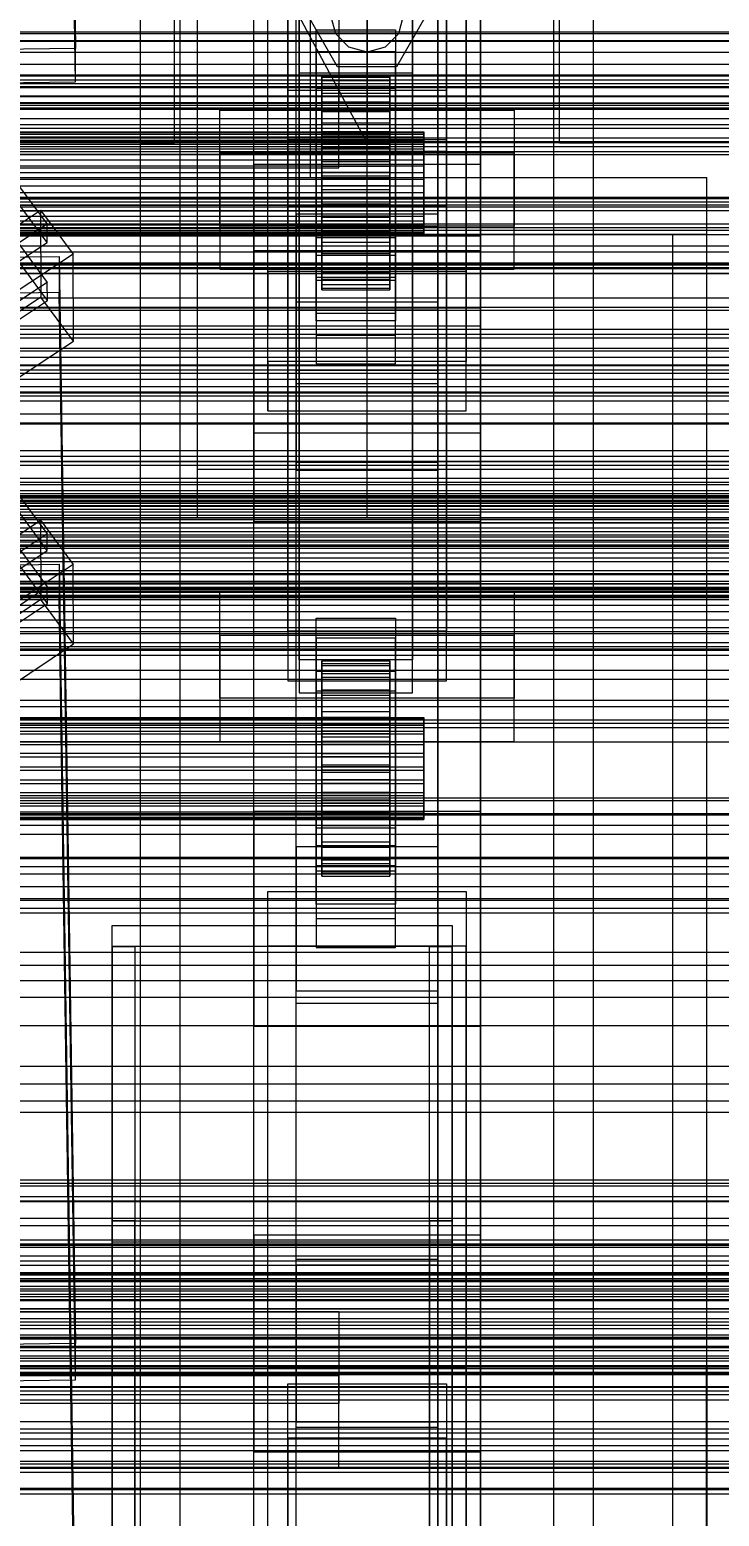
# Model space of a CAD drawing. Header units: millimetres. Extents: x -1970 to 59977, y -50268 to 6837.
# Drawn here: x 370.4 to 492.2, y -35176.4 to -34913.9 of the extents above; entities that cross this region are included whole.
import ezdxf

# ---------------------------------------------------------------- set-up
doc = ezdxf.new("R2010")
doc.units = ezdxf.units.MM
for name, color, linetype, lineweight in [('COTAS_O', 1, 'Continuous', 0), ('COTAS_P', 1, 'Continuous', 0), ('frontal_briquetadora', 7, 'Continuous', 0), ('frontal_C01', 7, 'Continuous', 0), ('frontal_C02', 7, 'Continuous', 0), ('frontal_C03', 7, 'Continuous', 0), ('frontal_mezcladora', 7, 'Continuous', 0), ('frontal_secador', 7, 'Continuous', 0)]:
    doc.layers.add(name, color=color, linetype=linetype, lineweight=lineweight)
doc.dimstyles.new('R19_100', dxfattribs={"dimtxt": 250, "dimasz": 150, "dimexe": 150, "dimexo": 80, "dimgap": 100, "dimtad": 1, "dimtih": 1, "dimtoh": 1, "dimdsep": 46, "dimcen": 0.09, "dimadec": 0, "dimazin": 0, "dimtfac": 1, "dimtdec": 4, "dimtofl": 0, "dimtmove": 0, "dimatfit": 3, "dimfxl": 1, "dimtolj": 1, "dimtzin": 0, "dimarcsym": 0})

# ---------------------------------------------------------------- blocks, each defined once
blk = doc.blocks.new('*D37')
at = {"layer": 'COTAS_P', "color": 0, "lineweight": -2, "transparency": 16777216}
for p, q in [((-1750, -35420), (-1750, -34450)), ((2600, -35420), (2600, -34450)), ((-1600, -34600), (2450, -34600))]:
    blk.add_line(p, q, dxfattribs=at)
at = {"layer": 'COTAS_P', "color": 0, "transparency": 16777216}
for points in [[(-1600, -34575), (-1600, -34625), (-1750, -34600)], [(2450, -34575), (2450, -34625), (2600, -34600)]]:
    blk.add_solid(points, dxfattribs=at)
at = {"layer": 'Defpoints', "color": 0, "transparency": 16777216}
for p in [(2600, -34600), (-1750, -35500), (2600, -35500)]:
    blk.add_point(p, dxfattribs=at)
blk = doc.blocks.new('*D45')
at = {"layer": 'COTAS_O', "color": 0, "lineweight": -2, "transparency": 16777216}
for p, q in [((-1480, -35920), (-1480, -35150)), ((490, -35920), (490, -35150)), ((-1330, -35300), (340, -35300))]:
    blk.add_line(p, q, dxfattribs=at)
at = {"layer": 'COTAS_O', "color": 0, "transparency": 16777216}
for points in [[(-1330, -35275), (-1330, -35325), (-1480, -35300)], [(340, -35275), (340, -35325), (490, -35300)]]:
    blk.add_solid(points, dxfattribs=at)
at = {"layer": 'Defpoints', "color": 0, "transparency": 16777216}
for p in [(490, -35300), (-1480, -36000), (490, -36000)]:
    blk.add_point(p, dxfattribs=at)
blk = doc.blocks.new('*D47')
at = {"layer": 'COTAS_O', "color": 0, "lineweight": -2, "transparency": 16777216}
for p, q in [((-1400, -35920), (-1400, -35150)), ((1400, -35920), (1400, -35150)), ((-1250, -35300), (1250, -35300))]:
    blk.add_line(p, q, dxfattribs=at)
at = {"layer": 'COTAS_O', "color": 0, "transparency": 16777216}
for points in [[(-1250, -35275), (-1250, -35325), (-1400, -35300)], [(1250, -35275), (1250, -35325), (1400, -35300)]]:
    blk.add_solid(points, dxfattribs=at)
at = {"layer": 'Defpoints', "color": 0, "transparency": 16777216}
for p in [(1400, -35300), (-1400, -36000), (1400, -36000)]:
    blk.add_point(p, dxfattribs=at)

msp = doc.modelspace()

# ---------------------------------------------------------------- linework, layer by layer
at = {"layer": 'frontal_briquetadora'}
for p, q in [((430, -35000), (430, -34710)), ((410, -34940), (410, -34760)), ((420, -34940), (420, -34760)), ((340, -34940), (490, -34940)), ((410, -34940), (420, -34940)), ((490, -34950), (490, -34940)), ((340, -34950), (490, -34950)), ((346, -34950), (484, -34950)), ((484, -34950), (490, -34950)), ((484, -35988), (484, -34950)), ((490, -35988), (490, -34950)), ((-1330, -35000), (490, -35000)), ((315, -35000), (430, -35000)), ((490, -35010), (490, -35000)), ((-1330, -35010), (490, -35010)), ((490, -35190), (490, -35010)), ((385, -35872.053), (385, -35072.053)), ((385, -35072.053), (445, -35072.053)), ((385, -35075.779), (385, -35072.053)), ((445, -35072.053), (445, -35872.053)), ((445, -35072.053), (445, -35075.779)), ((445, -35075.779), (385, -35075.779)), ((385, -35075.779), (385, -35875.779)), ((385, -35075.779), (389, -35075.779)), ((385, -35124.221), (385, -35075.779)), ((389, -35075.779), (389, -35875.779)), ((389, -35075.779), (389, -35124.221)), ((441, -35875.779), (441, -35075.779)), ((441, -35075.779), (445, -35075.779)), ((441, -35124.221), (441, -35075.779)), ((445, -35875.779), (445, -35075.779)), ((445, -35075.779), (445, -35124.221)), ((385, -35924.221), (385, -35124.221)), ((385, -35124.221), (445, -35124.221)), ((385, -35127.947), (385, -35124.221)), ((389, -35124.221), (385, -35124.221)), ((389, -35924.221), (389, -35124.221)), ((445, -35124.221), (441, -35124.221)), ((441, -35124.221), (441, -35924.221)), ((445, -35124.221), (445, -35924.221)), ((445, -35124.221), (445, -35127.947)), ((445, -35127.947), (385, -35127.947)), ((385, -35127.947), (385, -35927.947)), ((445, -35927.947), (445, -35127.947))]:
    msp.add_line(p, q, dxfattribs=at)
at = {"layer": 'frontal_C01'}
for p, q in [((390, -35975), (390, -34088.498)), ((397, -35975), (397, -34088.498)), ((463, -35975), (463, -34088.498)), ((470, -35975), (470, -34088.498)), ((417.5, -34948.719), (417.5, -34289.775)), ((442.5, -34289.775), (442.5, -34948.719)), ((417.5, -34974.088), (417.5, -34315.145)), ((442.5, -34974.088), (442.5, -34315.145)), ((410, -34937.719), (410, -34553.51)), ((450, -34553.51), (450, -34937.719)), ((410, -34985.087), (410, -34600.878)), ((450, -34985.087), (450, -34600.878)), ((410, -35051.931), (410, -34667.722)), ((450, -34667.722), (450, -35051.931)), ((412.5, -34956.601), (412.5, -34681.867)), ((447.5, -34681.867), (447.5, -34956.601)), ((412.5, -34966.206), (412.5, -34691.472)), ((447.5, -34966.206), (447.5, -34691.472)), ((410, -35089.826), (410, -34705.616)), ((450, -35089.826), (450, -34705.616)), ((418, -34921.581), (418, -34775.467)), ((438, -34775.467), (438, -34921.581)), ((418, -34781.871), (418, -34927.984)), ((438, -34927.984), (438, -34781.871)), ((430, -34933.934), (375, -34830.934)), ((390, -34933.934), (390, -34830.934)), ((396, -34933.934), (396, -34830.934)), ((430, -34830.934), (430, -34933.934)), ((464, -34933.934), (464, -34830.934)), ((470, -34933.934), (470, -34830.934)), ((416, -34935.427), (416, -34840.795)), ((444, -34840.795), (444, -34935.427)), ((416, -34850.401), (416, -34945.033)), ((444, -34945.033), (444, -34850.401)), ((390, -35975), (390, -34888.934)), ((397, -35975), (397, -34888.934)), ((463, -35975), (463, -34888.934)), ((470, -35975), (470, -34888.934)), ((345.969, -34911.019), (373.501, -34948.258)), ((424.8, -34920.44), (419.6, -34911.434)), ((424.457, -34914.634), (423.6, -34911.434)), ((440.4, -34911.434), (435.2, -34920.44)), ((436.4, -34911.434), (435.543, -34914.634)), ((373.513, -34951.46), (345.981, -34914.221)), ((421, -34917.791), (421, -34913.949)), ((421, -34913.949), (435, -34913.949)), ((421, -34953.738), (421, -34913.949)), ((426.8, -34916.976), (424.457, -34914.634)), ((435.543, -34914.634), (433.2, -34916.976)), ((435, -34913.949), (435, -34917.791)), ((435, -34913.949), (435, -34953.738)), ((430, -34917.834), (426.8, -34916.976)), ((433.2, -34916.976), (430, -34917.834)), ((435, -34917.791), (421, -34917.791)), ((421, -34917.791), (421, -34957.58)), ((435, -34957.58), (435, -34917.791)), ((346.008, -34921.265), (373.539, -34958.504)), ((438, -34921.581), (418, -34921.581)), ((418, -34921.581), (418, -34927.984)), ((422, -34931.906), (422, -34921.927)), ((422, -34921.927), (422, -34922.258)), ((422, -34921.927), (434, -34921.927)), ((422, -34922.888), (422, -34921.927)), ((422, -34932.063), (422, -34922.258)), ((422, -34922.258), (422, -34923.858)), ((422, -34922.258), (434, -34922.258)), ((435.2, -34920.44), (424.8, -34920.44)), ((434, -34922.258), (434, -34921.927)), ((434, -34921.927), (434, -34931.906)), ((434, -34921.927), (434, -34922.888)), ((434, -34923.858), (434, -34922.258)), ((434, -34922.258), (434, -34932.063)), ((438, -34927.984), (438, -34921.581)), ((373.551, -34961.706), (346.02, -34924.467)), ((421, -34928.037), (421, -34924.195)), ((421, -34924.195), (435, -34924.195)), ((421, -34963.984), (421, -34924.195)), ((422, -34932.361), (422, -34922.888)), ((422, -34922.888), (434, -34922.888)), ((422, -34925.076), (422, -34922.888)), ((422, -34932.821), (422, -34923.858)), ((422, -34923.858), (422, -34926.619)), ((422, -34923.858), (434, -34923.858)), ((422, -34933.398), (422, -34925.076)), ((422, -34925.076), (434, -34925.076)), ((422, -34928.341), (422, -34925.076)), ((434, -34922.888), (434, -34932.361)), ((434, -34922.888), (434, -34925.076)), ((434, -34926.619), (434, -34923.858)), ((434, -34923.858), (434, -34932.821)), ((434, -34925.076), (434, -34933.398)), ((434, -34925.076), (434, -34928.341)), ((435, -34924.195), (435, -34928.037)), ((435, -34924.195), (435, -34963.984)), ((422, -34934.129), (422, -34926.619)), ((422, -34926.619), (422, -34930.353)), ((422, -34926.619), (434, -34926.619)), ((434, -34930.353), (434, -34926.619)), ((434, -34926.619), (434, -34934.129)), ((404, -34948.581), (404, -34928.09)), ((404, -34928.09), (456, -34928.09)), ((404, -34935.669), (404, -34928.09)), ((418, -34927.984), (438, -34927.984)), ((435, -34928.037), (421, -34928.037)), ((421, -34928.037), (421, -34967.826)), ((422, -34934.944), (422, -34928.341)), ((422, -34928.341), (434, -34928.341)), ((422, -34932.461), (422, -34928.341)), ((422, -34935.897), (422, -34930.353)), ((422, -34930.353), (422, -34934.804)), ((422, -34930.353), (434, -34930.353)), ((434, -34928.341), (434, -34934.944)), ((434, -34928.341), (434, -34932.461)), ((434, -34934.804), (434, -34930.353)), ((434, -34930.353), (434, -34935.897)), ((435, -34967.826), (435, -34928.037)), ((456, -34928.09), (456, -34948.581)), ((456, -34928.09), (456, -34935.669)), ((-440, -34931.906), (440, -34931.906)), ((-440, -34932.063), (440, -34932.063)), ((-440, -34932.361), (440, -34932.361)), ((-440, -34932.821), (440, -34932.821)), ((422, -34932.063), (422, -34931.906)), ((434, -34931.906), (422, -34931.906)), ((422, -34931.906), (422, -34932.361)), ((422, -34932.821), (422, -34932.063)), ((434, -34932.063), (422, -34932.063)), ((434, -34932.361), (422, -34932.361)), ((422, -34932.361), (422, -34933.398)), ((422, -34936.896), (422, -34932.461)), ((422, -34932.461), (434, -34932.461)), ((422, -34937.156), (422, -34932.461)), ((422, -34934.129), (422, -34932.821)), ((434, -34932.821), (422, -34932.821)), ((434, -34931.906), (434, -34932.063)), ((434, -34932.361), (434, -34931.906)), ((434, -34932.063), (434, -34932.821)), ((434, -34933.398), (434, -34932.361)), ((434, -34932.461), (434, -34936.896)), ((434, -34932.461), (434, -34937.156)), ((434, -34932.821), (434, -34934.129)), ((440, -34932.063), (440, -34931.906)), ((440, -34931.906), (440, -34932.361)), ((440, -34932.821), (440, -34932.063)), ((440, -34932.361), (440, -34933.398)), ((440, -34934.129), (440, -34932.821)), ((-440, -34933.398), (440, -34933.398)), ((-440, -34934.129), (440, -34934.129)), ((-440, -34934.944), (440, -34934.944)), ((396, -34933.934), (390, -34933.934)), ((456, -34935.669), (404, -34935.669)), ((404, -34935.669), (404, -34956.16)), ((444, -34935.427), (416, -34935.427)), ((416, -34935.427), (416, -34945.033)), ((434, -34933.398), (422, -34933.398)), ((422, -34933.398), (422, -34934.944)), ((422, -34935.897), (422, -34934.129)), ((434, -34934.129), (422, -34934.129)), ((422, -34934.804), (422, -34938.006)), ((434, -34934.804), (422, -34934.804)), ((422, -34934.804), (422, -34939.67)), ((434, -34934.944), (422, -34934.944)), ((422, -34934.944), (422, -34936.896)), ((434, -34934.944), (434, -34933.398)), ((434, -34934.129), (434, -34935.897)), ((434, -34938.006), (434, -34934.804)), ((434, -34939.67), (434, -34934.804)), ((434, -34936.896), (434, -34934.944)), ((440, -34933.398), (440, -34934.944)), ((440, -34935.897), (440, -34934.129)), ((440, -34934.944), (440, -34936.896)), ((444, -34945.033), (444, -34935.427)), ((456, -34956.16), (456, -34935.669)), ((470, -34933.934), (464, -34933.934)), ((-440, -34935.897), (440, -34935.897)), ((-440, -34936.896), (440, -34936.896)), ((440, -34938.006), (-440, -34938.006)), ((450, -34937.719), (410, -34937.719)), ((410, -34937.719), (410, -34985.087)), ((410, -35321.929), (410, -34937.719)), ((422, -34938.006), (422, -34935.897)), ((434, -34935.897), (422, -34935.897)), ((434, -34936.896), (422, -34936.896)), ((422, -34936.896), (422, -34939.12)), ((422, -34939.12), (422, -34937.156)), ((422, -34937.156), (434, -34937.156)), ((422, -34942.105), (422, -34937.156)), ((422, -34938.006), (434, -34938.006)), ((422, -34940.311), (422, -34938.006)), ((434, -34935.897), (434, -34938.006)), ((434, -34939.12), (434, -34936.896)), ((434, -34937.156), (434, -34939.12)), ((434, -34937.156), (434, -34942.105)), ((434, -34938.006), (434, -34940.311)), ((440, -34938.006), (440, -34935.897)), ((440, -34936.896), (440, -34939.12)), ((440, -34940.311), (440, -34938.006)), ((450, -34985.087), (450, -34937.719)), ((450, -34937.719), (450, -35321.929)), ((-440, -34939.12), (440, -34939.12)), ((-440, -34940.311), (440, -34940.311)), ((434, -34939.12), (422, -34939.12)), ((422, -34939.12), (422, -34941.464)), ((422, -34940.311), (422, -34939.67)), ((422, -34939.67), (422, -34944.619)), ((422, -34939.67), (434, -34939.67)), ((422, -34942.655), (422, -34940.311)), ((434, -34940.311), (422, -34940.311)), ((434, -34941.464), (434, -34939.12)), ((434, -34944.619), (434, -34939.67)), ((434, -34939.67), (434, -34940.311)), ((434, -34940.311), (434, -34942.655)), ((440, -34939.12), (440, -34941.464)), ((440, -34942.655), (440, -34940.311)), ((-440, -34941.464), (440, -34941.464)), ((-440, -34942.655), (440, -34942.655)), ((422, -34941.464), (422, -34942.105)), ((434, -34941.464), (422, -34941.464)), ((422, -34941.464), (422, -34943.769)), ((422, -34942.105), (434, -34942.105)), ((422, -34946.971), (422, -34942.105)), ((422, -34944.879), (422, -34942.655)), ((422, -34942.655), (422, -34944.619)), ((434, -34942.655), (422, -34942.655)), ((434, -34942.105), (434, -34941.464)), ((434, -34943.769), (434, -34941.464)), ((434, -34942.105), (434, -34946.971)), ((434, -34944.619), (434, -34942.655)), ((434, -34942.655), (434, -34944.879)), ((440, -34941.464), (440, -34943.769)), ((440, -34944.879), (440, -34942.655)), ((-440, -34943.769), (440, -34943.769)), ((-440, -34944.879), (440, -34944.879)), ((-440, -34945.878), (440, -34945.878)), ((360.882, -34953.358), (372.35, -34945.746)), ((372.35, -34945.746), (372.408, -34961.115)), ((372.35, -34945.746), (378.086, -34953.504)), ((416, -34945.033), (444, -34945.033)), ((422, -34943.769), (422, -34946.971)), ((434, -34943.769), (422, -34943.769)), ((422, -34943.769), (422, -34945.878)), ((422, -34944.619), (422, -34949.314)), ((422, -34944.619), (434, -34944.619)), ((422, -34946.831), (422, -34944.879)), ((422, -34944.879), (422, -34949.314)), ((434, -34944.879), (422, -34944.879)), ((422, -34945.878), (422, -34951.422)), ((434, -34945.878), (422, -34945.878)), ((422, -34945.878), (422, -34947.646)), ((434, -34946.971), (434, -34943.769)), ((434, -34945.878), (434, -34943.769)), ((434, -34949.314), (434, -34944.619)), ((434, -34949.314), (434, -34944.879)), ((434, -34944.879), (434, -34946.831)), ((434, -34951.422), (434, -34945.878)), ((434, -34947.646), (434, -34945.878)), ((440, -34943.769), (440, -34945.878)), ((440, -34946.831), (440, -34944.879)), ((440, -34945.878), (440, -34947.646)), ((-440, -34946.831), (440, -34946.831)), ((-440, -34947.646), (440, -34947.646)), ((-440, -34948.377), (440, -34948.377)), ((-440, -34948.954), (440, -34948.954)), ((373.501, -34948.258), (362.033, -34955.87)), ((373.513, -34951.46), (373.501, -34948.258)), ((456, -34948.581), (404, -34948.581)), ((404, -34948.581), (404, -34956.16)), ((442.5, -34946.462), (417.5, -34946.462)), ((417.5, -34946.462), (417.5, -34976.344)), ((417.5, -35055.938), (417.5, -34946.462)), ((417.5, -34974.088), (417.5, -34948.719)), ((417.5, -34948.719), (442.5, -34948.719)), ((422, -34948.377), (422, -34946.831)), ((422, -34946.831), (422, -34953.434)), ((434, -34946.831), (422, -34946.831)), ((422, -34946.971), (434, -34946.971)), ((422, -34951.422), (422, -34946.971)), ((422, -34947.646), (422, -34955.156)), ((434, -34947.646), (422, -34947.646)), ((422, -34947.646), (422, -34948.954)), ((422, -34949.414), (422, -34948.377)), ((422, -34948.377), (422, -34956.7)), ((434, -34948.377), (422, -34948.377)), ((422, -34948.954), (422, -34957.917)), ((434, -34948.954), (422, -34948.954)), ((422, -34948.954), (422, -34949.712)), ((434, -34953.434), (434, -34946.831)), ((434, -34946.831), (434, -34948.377)), ((434, -34946.971), (434, -34951.422)), ((434, -34955.156), (434, -34947.646)), ((434, -34948.954), (434, -34947.646)), ((434, -34956.7), (434, -34948.377)), ((434, -34948.377), (434, -34949.414)), ((434, -34957.917), (434, -34948.954)), ((434, -34949.712), (434, -34948.954)), ((440, -34948.377), (440, -34946.831)), ((440, -34947.646), (440, -34948.954)), ((440, -34949.414), (440, -34948.377)), ((440, -34948.954), (440, -34949.712)), ((442.5, -34976.344), (442.5, -34946.462)), ((442.5, -34946.462), (442.5, -35055.938)), ((442.5, -34948.719), (442.5, -34974.088)), ((456, -34956.16), (456, -34948.581)), ((-450, -34950.263), (450, -34950.263)), ((-440, -34949.414), (440, -34949.414)), ((-440, -34949.712), (440, -34949.712)), ((-440, -34949.869), (440, -34949.869)), ((362.045, -34959.072), (373.513, -34951.46)), ((421, -34965.304), (421, -34950.576)), ((421, -34950.576), (435, -34950.576)), ((421, -34958.155), (421, -34950.576)), ((422, -34949.314), (422, -34953.434)), ((422, -34949.314), (434, -34949.314)), ((422, -34949.869), (422, -34949.414)), ((422, -34949.414), (422, -34958.887)), ((434, -34949.414), (422, -34949.414)), ((422, -34949.712), (422, -34959.517)), ((434, -34949.712), (422, -34949.712)), ((422, -34949.712), (422, -34949.869)), ((422, -34949.869), (422, -34959.849)), ((434, -34949.869), (422, -34949.869)), ((422, -34951.422), (434, -34951.422)), ((422, -34955.156), (422, -34951.422)), ((434, -34953.434), (434, -34949.314)), ((434, -34958.887), (434, -34949.414)), ((434, -34949.414), (434, -34949.869)), ((434, -34959.517), (434, -34949.712)), ((434, -34949.869), (434, -34949.712)), ((434, -34959.849), (434, -34949.869)), ((434, -34951.422), (434, -34955.156)), ((435, -34950.576), (435, -34965.304)), ((435, -34950.576), (435, -34958.155)), ((440, -34949.869), (440, -34949.414)), ((440, -34949.712), (440, -34949.869)), ((450, -34950.263), (450, -34963.07)), ((450, -34950.263), (450, -34983.421)), ((357.646, -34954.155), (375.644, -34953.914)), ((378.086, -34953.504), (366.618, -34961.116)), ((375.644, -34953.914), (375.644, -34960.317)), ((375.644, -34953.914), (378.512, -35145.861)), ((378.143, -34968.873), (378.086, -34953.504)), ((435, -34953.738), (421, -34953.738)), ((421, -34953.738), (421, -34957.58)), ((422, -34953.434), (422, -34956.7)), ((422, -34953.434), (434, -34953.434)), ((434, -34956.7), (434, -34953.434)), ((435, -34957.58), (435, -34953.738)), ((404, -34956.16), (456, -34956.16)), ((447.5, -34956.601), (412.5, -34956.601)), ((412.5, -34956.601), (412.5, -34966.206)), ((422, -34955.156), (434, -34955.156)), ((422, -34957.917), (422, -34955.156)), ((422, -34956.7), (422, -34958.887)), ((422, -34956.7), (434, -34956.7)), ((434, -34955.156), (434, -34957.917)), ((434, -34958.887), (434, -34956.7)), ((447.5, -34966.206), (447.5, -34956.601)), ((373.539, -34958.504), (362.071, -34966.116)), ((373.551, -34961.706), (373.539, -34958.504)), ((421, -34957.58), (435, -34957.58)), ((435, -34958.155), (421, -34958.155)), ((421, -34958.155), (421, -34972.883)), ((422, -34957.917), (434, -34957.917)), ((422, -34959.517), (422, -34957.917)), ((422, -34958.887), (422, -34959.849)), ((422, -34958.887), (434, -34958.887)), ((434, -34957.917), (434, -34959.517)), ((434, -34959.849), (434, -34958.887)), ((435, -34972.883), (435, -34958.155)), ((375.644, -34960.317), (357.646, -34960.559)), ((372.408, -34961.115), (360.939, -34968.726)), ((362.083, -34969.317), (373.551, -34961.706)), ((378.143, -34968.873), (372.408, -34961.115)), ((378.512, -35152.265), (375.644, -34960.317)), ((422, -34959.517), (434, -34959.517)), ((422, -34959.849), (422, -34959.517)), ((422, -34959.849), (434, -34959.849)), ((434, -34959.517), (434, -34959.849)), ((450, -34963.07), (-450, -34963.07)), ((435, -34963.984), (421, -34963.984)), ((421, -34963.984), (421, -34967.826)), ((435, -34967.826), (435, -34963.984)), ((450, -34996.228), (450, -34963.07)), ((412.5, -34966.206), (447.5, -34966.206)), ((435, -34965.304), (421, -34965.304)), ((421, -34965.304), (421, -34972.883)), ((435, -34972.883), (435, -34965.304)), ((366.675, -34976.484), (378.143, -34968.873)), ((421, -34967.826), (435, -34967.826)), ((442.5, -34974.088), (417.5, -34974.088)), ((421, -34972.883), (435, -34972.883)), ((417.5, -34976.344), (442.5, -34976.344)), ((417.5, -35085.819), (417.5, -34976.344)), ((442.5, -35085.819), (442.5, -34976.344)), ((450, -34983.421), (-450, -34983.421)), ((410, -34985.087), (450, -34985.087)), ((410, -35369.297), (410, -34985.087)), ((450, -34996.228), (450, -34983.421)), ((450, -35369.297), (450, -34985.087)), ((-450, -34996.228), (450, -34996.228)), ((450, -35051.931), (410, -35051.931)), ((410, -35051.931), (410, -35089.826)), ((410, -35436.141), (410, -35051.931)), ((450, -35089.826), (450, -35051.931)), ((450, -35051.931), (450, -35436.141)), ((417.5, -35085.819), (417.5, -35055.938)), ((417.5, -35055.938), (442.5, -35055.938)), ((442.5, -35055.938), (442.5, -35085.819)), ((442.5, -35058.194), (417.5, -35058.194)), ((417.5, -35058.194), (417.5, -35083.563)), ((417.5, -35717.137), (417.5, -35058.194)), ((442.5, -35083.563), (442.5, -35058.194)), ((442.5, -35058.194), (442.5, -35717.137)), ((412.5, -35075.681), (412.5, -35066.076)), ((412.5, -35066.076), (447.5, -35066.076)), ((412.5, -35340.81), (412.5, -35066.076)), ((447.5, -35066.076), (447.5, -35075.681)), ((447.5, -35066.076), (447.5, -35340.81)), ((447.5, -35075.681), (412.5, -35075.681)), ((412.5, -35350.415), (412.5, -35075.681)), ((447.5, -35350.415), (447.5, -35075.681)), ((417.5, -35083.563), (442.5, -35083.563)), ((417.5, -35742.506), (417.5, -35083.563)), ((442.5, -35742.506), (442.5, -35083.563)), ((442.5, -35085.819), (417.5, -35085.819)), ((410, -35089.826), (450, -35089.826)), ((410, -35474.035), (410, -35089.826)), ((450, -35474.035), (450, -35089.826)), ((-425, -35140.179), (425, -35140.179)), ((425, -35140.179), (425, -35156.444)), ((425, -35140.179), (425, -35151.547)), ((378.512, -35145.861), (360.514, -35146.103)), ((378.512, -35152.265), (378.512, -35145.861)), ((425, -35151.547), (-425, -35151.547)), ((360.514, -35152.507), (378.512, -35152.265)), ((416, -35162.588), (416, -35152.982)), ((416, -35152.982), (444, -35152.982)), ((416, -35249.198), (416, -35152.982)), ((425, -35167.812), (425, -35151.547)), ((444, -35152.982), (444, -35162.588)), ((444, -35152.982), (444, -35249.198)), ((425, -35156.444), (-425, -35156.444)), ((425, -35167.812), (425, -35156.444)), ((444, -35162.588), (416, -35162.588)), ((416, -35162.588), (416, -35258.804)), ((444, -35258.804), (444, -35162.588)), ((-425, -35167.812), (425, -35167.812))]:
    msp.add_line(p, q, dxfattribs=at)
at = {"layer": 'frontal_C02'}
for p, q in [((390, -35975), (390, -33576.746)), ((397, -35975), (397, -33576.746)), ((463, -35975), (463, -33576.746)), ((470, -35975), (470, -33576.746)), ((390, -35975), (390, -34072.136)), ((397, -35975), (397, -34072.136)), ((463, -35975), (463, -34072.136)), ((470, -35975), (470, -34072.136)), ((417.5, -34963.35), (417.5, -34430.927)), ((442.5, -34430.927), (442.5, -34963.35)), ((417.5, -34990.315), (417.5, -34457.893)), ((442.5, -34990.315), (442.5, -34457.893)), ((410, -34952.924), (410, -34602.206)), ((450, -34602.206), (450, -34952.924)), ((410, -35000.741), (410, -34650.022)), ((450, -35000.741), (450, -34650.022)), ((375.644, -34723.465), (378.512, -34917.232)), ((378.512, -34923.078), (375.644, -34729.311)), ((410, -35126.72), (410, -34776.002)), ((450, -34776.002), (450, -35126.72)), ((412.5, -34972.449), (412.5, -34790.744)), ((447.5, -34790.744), (447.5, -34972.449)), ((412.5, -34981.217), (412.5, -34799.512)), ((447.5, -34981.217), (447.5, -34799.512)), ((410, -35164.974), (410, -34814.255)), ((450, -35164.974), (450, -34814.255)), ((390, -35975), (390, -34861.253)), ((397, -35975), (397, -34861.253)), ((463, -35975), (463, -34861.253)), ((470, -35975), (470, -34861.253)), ((418, -35025.149), (418, -34877.651)), ((438, -34877.651), (438, -35025.149)), ((418, -34883.496), (418, -35030.995)), ((438, -35030.995), (438, -34883.496)), ((425, -34911.965), (425, -34926.812)), ((425, -34911.965), (425, -34923.441)), ((378.512, -34917.232), (360.514, -34917.476)), ((378.512, -34923.078), (378.512, -34917.232)), ((425, -34923.441), (-425, -34923.441)), ((360.514, -34923.322), (378.512, -34923.078)), ((416, -34933.336), (416, -34924.568)), ((416, -34924.568), (444, -34924.568)), ((416, -35020.097), (416, -34924.568)), ((425, -34938.288), (425, -34923.441)), ((444, -34924.568), (444, -34933.336)), ((444, -34924.568), (444, -35020.097)), ((425, -34926.812), (-425, -34926.812)), ((425, -34938.288), (425, -34926.812)), ((444, -34933.336), (416, -34933.336)), ((416, -34933.336), (416, -35028.865)), ((444, -35028.865), (444, -34933.336)), ((-425, -34938.288), (425, -34938.288)), ((450, -34952.924), (410, -34952.924)), ((410, -34952.924), (410, -35000.741)), ((410, -35303.643), (410, -34952.924)), ((450, -35000.741), (450, -34952.924)), ((450, -34952.924), (450, -35303.643)), ((442.5, -34961.978), (417.5, -34961.978)), ((417.5, -34961.978), (417.5, -34991.687)), ((417.5, -35130.993), (417.5, -34961.978)), ((442.5, -34991.687), (442.5, -34961.978)), ((442.5, -34961.978), (442.5, -35130.993)), ((417.5, -34990.315), (417.5, -34963.35)), ((417.5, -34963.35), (442.5, -34963.35)), ((442.5, -34963.35), (442.5, -34990.315)), ((-450, -34966.206), (450, -34966.206)), ((345.969, -34965.325), (373.501, -35002.918)), ((450, -34966.206), (450, -34977.896)), ((450, -34966.206), (450, -34999.677)), ((373.513, -35005.841), (345.981, -34968.248)), ((447.5, -34972.449), (412.5, -34972.449)), ((412.5, -34972.449), (412.5, -34981.217)), ((447.5, -34981.217), (447.5, -34972.449)), ((346.008, -34974.678), (373.539, -35012.271)), ((373.551, -35015.193), (346.02, -34977.6)), ((450, -34977.896), (-450, -34977.896)), ((450, -35011.368), (450, -34977.896)), ((412.5, -34981.217), (447.5, -34981.217)), ((442.5, -34990.315), (417.5, -34990.315)), ((417.5, -34991.687), (442.5, -34991.687)), ((417.5, -35160.701), (417.5, -34991.687)), ((442.5, -35160.701), (442.5, -34991.687)), ((450, -34999.677), (-450, -34999.677)), ((360.882, -35008.158), (372.35, -35000.475)), ((372.35, -35000.475), (372.408, -35014.504)), ((372.35, -35000.475), (378.086, -35008.307)), ((410, -35000.741), (450, -35000.741)), ((410, -35351.46), (410, -35000.741)), ((450, -35011.368), (450, -34999.677)), ((450, -35351.46), (450, -35000.741)), ((373.501, -35002.918), (362.033, -35010.602)), ((373.513, -35005.841), (373.501, -35002.918)), ((362.045, -35013.524), (373.513, -35005.841)), ((357.646, -35008.53), (375.644, -35008.286)), ((378.086, -35008.307), (366.618, -35015.99)), ((375.644, -35008.286), (375.644, -35014.132)), ((375.644, -35008.286), (378.512, -35202.053)), ((378.143, -35022.336), (378.086, -35008.307)), ((-450, -35011.368), (450, -35011.368)), ((375.644, -35014.132), (357.646, -35014.376)), ((372.408, -35014.504), (360.939, -35022.187)), ((373.539, -35012.271), (362.071, -35019.954)), ((378.143, -35022.336), (372.408, -35014.504)), ((373.551, -35015.193), (373.539, -35012.271)), ((378.512, -35207.899), (375.644, -35014.132)), ((404, -35031.921), (404, -35013.216)), ((404, -35013.216), (456, -35013.216)), ((404, -35020.867), (404, -35013.216)), ((456, -35013.216), (456, -35031.921)), ((456, -35013.216), (456, -35020.867)), ((362.083, -35022.877), (373.551, -35015.193)), ((421, -35021.324), (421, -35017.817)), ((421, -35017.817), (435, -35017.817)), ((421, -35057.983), (421, -35017.817)), ((435, -35017.817), (435, -35021.324)), ((435, -35017.817), (435, -35057.983)), ((366.675, -35030.019), (378.143, -35022.336)), ((456, -35020.867), (404, -35020.867)), ((404, -35020.867), (404, -35039.572)), ((444, -35020.097), (416, -35020.097)), ((416, -35020.097), (416, -35028.865)), ((435, -35021.324), (421, -35021.324)), ((421, -35021.324), (421, -35061.49)), ((435, -35061.49), (435, -35021.324)), ((444, -35028.865), (444, -35020.097)), ((456, -35039.572), (456, -35020.867)), ((438, -35025.149), (418, -35025.149)), ((418, -35025.149), (418, -35030.995)), ((421, -35030.676), (421, -35027.169)), ((421, -35027.169), (435, -35027.169)), ((421, -35067.335), (421, -35027.169)), ((422, -35035.335), (422, -35025.341)), ((422, -35025.341), (422, -35025.817)), ((422, -35025.341), (434, -35025.341)), ((422, -35026.159), (422, -35025.341)), ((422, -35035.561), (422, -35025.817)), ((422, -35025.817), (422, -35027.555)), ((422, -35025.817), (434, -35025.817)), ((422, -35035.723), (422, -35026.159)), ((422, -35026.159), (434, -35026.159)), ((422, -35028.216), (422, -35026.159)), ((422, -35036.384), (422, -35027.555)), ((422, -35027.555), (422, -35030.435)), ((422, -35027.555), (434, -35027.555)), ((434, -35025.817), (434, -35025.341)), ((434, -35025.341), (434, -35035.335)), ((434, -35025.341), (434, -35026.159)), ((434, -35027.555), (434, -35025.817)), ((434, -35025.817), (434, -35035.561)), ((434, -35026.159), (434, -35035.723)), ((434, -35026.159), (434, -35028.216)), ((434, -35030.435), (434, -35027.555)), ((434, -35027.555), (434, -35036.384)), ((435, -35027.169), (435, -35030.676)), ((435, -35027.169), (435, -35067.335)), ((438, -35030.995), (438, -35025.149)), ((416, -35028.865), (444, -35028.865)), ((422, -35036.697), (422, -35028.216)), ((422, -35028.216), (434, -35028.216)), ((422, -35031.37), (422, -35028.216)), ((434, -35028.216), (434, -35036.697)), ((434, -35028.216), (434, -35031.37)), ((456, -35031.921), (404, -35031.921)), ((404, -35031.921), (404, -35039.572)), ((418, -35030.995), (438, -35030.995)), ((435, -35030.676), (421, -35030.676)), ((421, -35030.676), (421, -35070.843)), ((422, -35037.748), (422, -35030.435)), ((422, -35030.435), (422, -35034.263)), ((422, -35030.435), (434, -35030.435)), ((422, -35038.191), (422, -35031.37)), ((422, -35031.37), (434, -35031.37)), ((422, -35035.408), (422, -35031.37)), ((434, -35034.263), (434, -35030.435)), ((434, -35030.435), (434, -35037.748)), ((434, -35031.37), (434, -35038.191)), ((434, -35031.37), (434, -35035.408)), ((435, -35070.843), (435, -35030.676)), ((456, -35039.572), (456, -35031.921)), ((-440, -35035.335), (440, -35035.335)), ((-440, -35035.561), (440, -35035.561)), ((422, -35039.561), (422, -35034.263)), ((422, -35034.263), (422, -35038.777)), ((422, -35034.263), (434, -35034.263)), ((422, -35035.561), (422, -35035.335)), ((434, -35035.335), (422, -35035.335)), ((422, -35035.335), (422, -35035.723)), ((422, -35040.104), (422, -35035.408)), ((422, -35035.408), (434, -35035.408)), ((422, -35040.054), (422, -35035.408)), ((422, -35036.384), (422, -35035.561)), ((434, -35035.561), (422, -35035.561)), ((434, -35038.777), (434, -35034.263)), ((434, -35034.263), (434, -35039.561)), ((434, -35035.335), (434, -35035.561)), ((434, -35035.723), (434, -35035.335)), ((434, -35035.408), (434, -35040.104)), ((434, -35035.408), (434, -35040.054)), ((434, -35035.561), (434, -35036.384)), ((440, -35035.561), (440, -35035.335)), ((440, -35035.335), (440, -35035.723)), ((440, -35036.384), (440, -35035.561)), ((-440, -35035.723), (440, -35035.723)), ((-440, -35036.384), (440, -35036.384)), ((-440, -35036.697), (440, -35036.697)), ((-440, -35037.748), (440, -35037.748)), ((-440, -35038.191), (440, -35038.191)), ((434, -35035.723), (422, -35035.723)), ((422, -35035.723), (422, -35036.697)), ((422, -35037.748), (422, -35036.384)), ((434, -35036.384), (422, -35036.384)), ((434, -35036.697), (422, -35036.697)), ((422, -35036.697), (422, -35038.191)), ((422, -35039.561), (422, -35037.748)), ((434, -35037.748), (422, -35037.748)), ((434, -35038.191), (422, -35038.191)), ((422, -35038.191), (422, -35040.104)), ((434, -35036.697), (434, -35035.723)), ((434, -35036.384), (434, -35037.748)), ((434, -35038.191), (434, -35036.697)), ((434, -35037.748), (434, -35039.561)), ((434, -35040.104), (434, -35038.191)), ((440, -35035.723), (440, -35036.697)), ((440, -35037.748), (440, -35036.384)), ((440, -35036.697), (440, -35038.191)), ((440, -35039.561), (440, -35037.748)), ((440, -35038.191), (440, -35040.104)), ((-440, -35039.561), (440, -35039.561)), ((-440, -35040.104), (440, -35040.104)), ((404, -35039.572), (456, -35039.572)), ((422, -35038.777), (422, -35041.699)), ((434, -35038.777), (422, -35038.777)), ((422, -35038.777), (422, -35043.669)), ((422, -35041.699), (422, -35039.561)), ((434, -35039.561), (422, -35039.561)), ((422, -35042.304), (422, -35040.054)), ((422, -35040.054), (434, -35040.054)), ((422, -35044.991), (422, -35040.054)), ((434, -35040.104), (422, -35040.104)), ((422, -35040.104), (422, -35042.304)), ((434, -35041.699), (434, -35038.777)), ((434, -35043.669), (434, -35038.777)), ((434, -35039.561), (434, -35041.699)), ((434, -35040.054), (434, -35042.304)), ((434, -35040.054), (434, -35044.991)), ((434, -35042.304), (434, -35040.104)), ((440, -35041.699), (440, -35039.561)), ((440, -35040.104), (440, -35042.304)), ((440, -35041.699), (-440, -35041.699)), ((-440, -35042.304), (440, -35042.304)), ((422, -35041.699), (434, -35041.699)), ((422, -35044.017), (422, -35041.699)), ((434, -35042.304), (422, -35042.304)), ((422, -35042.304), (422, -35044.643)), ((434, -35041.699), (434, -35044.017)), ((434, -35044.643), (434, -35042.304)), ((440, -35044.017), (440, -35041.699)), ((440, -35042.304), (440, -35044.643)), ((-440, -35044.017), (440, -35044.017)), ((-440, -35044.643), (440, -35044.643)), ((422, -35044.017), (422, -35043.669)), ((422, -35043.669), (422, -35048.606)), ((422, -35043.669), (434, -35043.669)), ((422, -35046.355), (422, -35044.017)), ((434, -35044.017), (422, -35044.017)), ((422, -35044.643), (422, -35044.991)), ((434, -35044.643), (422, -35044.643)), ((422, -35044.643), (422, -35046.96)), ((422, -35044.991), (434, -35044.991)), ((422, -35049.883), (422, -35044.991)), ((434, -35048.606), (434, -35043.669)), ((434, -35043.669), (434, -35044.017)), ((434, -35044.017), (434, -35046.355)), ((434, -35044.991), (434, -35044.643)), ((434, -35046.96), (434, -35044.643)), ((434, -35044.991), (434, -35049.883)), ((440, -35046.355), (440, -35044.017)), ((440, -35044.643), (440, -35046.96)), ((-440, -35046.355), (440, -35046.355)), ((-440, -35046.96), (440, -35046.96)), ((-440, -35048.556), (440, -35048.556)), ((422, -35048.556), (422, -35046.355)), ((422, -35046.355), (422, -35048.606)), ((434, -35046.355), (422, -35046.355)), ((422, -35046.96), (422, -35049.883)), ((434, -35046.96), (422, -35046.96)), ((422, -35046.96), (422, -35049.098)), ((422, -35050.468), (422, -35048.556)), ((422, -35048.556), (422, -35053.251)), ((434, -35048.556), (422, -35048.556)), ((422, -35048.606), (422, -35053.251)), ((422, -35048.606), (434, -35048.606)), ((434, -35048.606), (434, -35046.355)), ((434, -35046.355), (434, -35048.556)), ((434, -35049.883), (434, -35046.96)), ((434, -35049.098), (434, -35046.96)), ((434, -35053.251), (434, -35048.556)), ((434, -35048.556), (434, -35050.468)), ((434, -35053.251), (434, -35048.606)), ((440, -35048.556), (440, -35046.355)), ((440, -35046.96), (440, -35049.098)), ((440, -35050.468), (440, -35048.556)), ((-440, -35049.098), (440, -35049.098)), ((-440, -35050.468), (440, -35050.468)), ((-440, -35050.911), (440, -35050.911)), ((422, -35049.098), (422, -35054.396)), ((434, -35049.098), (422, -35049.098)), ((422, -35049.098), (422, -35050.911)), ((422, -35049.883), (434, -35049.883)), ((422, -35054.396), (422, -35049.883)), ((422, -35051.963), (422, -35050.468)), ((422, -35050.468), (422, -35057.289)), ((434, -35050.468), (422, -35050.468)), ((422, -35050.911), (422, -35058.224)), ((434, -35050.911), (422, -35050.911)), ((422, -35050.911), (422, -35052.276)), ((434, -35054.396), (434, -35049.098)), ((434, -35050.911), (434, -35049.098)), ((434, -35049.883), (434, -35054.396)), ((434, -35057.289), (434, -35050.468)), ((434, -35050.468), (434, -35051.963)), ((434, -35058.224), (434, -35050.911)), ((434, -35052.276), (434, -35050.911)), ((440, -35049.098), (440, -35050.911)), ((440, -35051.963), (440, -35050.468)), ((440, -35050.911), (440, -35052.276)), ((-440, -35051.963), (440, -35051.963)), ((-440, -35052.276), (440, -35052.276)), ((-440, -35052.937), (440, -35052.937)), ((-440, -35053.099), (440, -35053.099)), ((-440, -35053.324), (440, -35053.324)), ((422, -35052.937), (422, -35051.963)), ((422, -35051.963), (422, -35060.444)), ((434, -35051.963), (422, -35051.963)), ((422, -35052.276), (422, -35061.105)), ((434, -35052.276), (422, -35052.276)), ((422, -35052.276), (422, -35053.099)), ((422, -35053.324), (422, -35052.937)), ((422, -35052.937), (422, -35062.5)), ((434, -35052.937), (422, -35052.937)), ((422, -35053.099), (422, -35062.842)), ((434, -35053.099), (422, -35053.099)), ((422, -35053.099), (422, -35053.324)), ((422, -35053.251), (422, -35057.289)), ((422, -35053.251), (434, -35053.251)), ((422, -35053.324), (422, -35063.318)), ((434, -35053.324), (422, -35053.324)), ((434, -35060.444), (434, -35051.963)), ((434, -35051.963), (434, -35052.937)), ((434, -35061.105), (434, -35052.276)), ((434, -35053.099), (434, -35052.276)), ((434, -35062.5), (434, -35052.937)), ((434, -35052.937), (434, -35053.324)), ((434, -35062.842), (434, -35053.099)), ((434, -35053.324), (434, -35053.099)), ((434, -35057.289), (434, -35053.251)), ((434, -35063.318), (434, -35053.324)), ((440, -35052.937), (440, -35051.963)), ((440, -35052.276), (440, -35053.099)), ((440, -35053.324), (440, -35052.937)), ((440, -35053.099), (440, -35053.324)), ((421, -35068.266), (421, -35054.822)), ((421, -35054.822), (435, -35054.822)), ((421, -35062.472), (421, -35054.822)), ((422, -35054.396), (434, -35054.396)), ((422, -35058.224), (422, -35054.396)), ((434, -35054.396), (434, -35058.224)), ((435, -35054.822), (435, -35068.266)), ((435, -35054.822), (435, -35062.472)), ((435, -35057.983), (421, -35057.983)), ((421, -35057.983), (421, -35061.49)), ((422, -35057.289), (422, -35060.444)), ((422, -35057.289), (434, -35057.289)), ((422, -35058.224), (434, -35058.224)), ((422, -35061.105), (422, -35058.224)), ((434, -35060.444), (434, -35057.289)), ((434, -35058.224), (434, -35061.105)), ((435, -35061.49), (435, -35057.983)), ((421, -35061.49), (435, -35061.49)), ((422, -35060.444), (422, -35062.5)), ((422, -35060.444), (434, -35060.444)), ((422, -35061.105), (434, -35061.105)), ((422, -35062.842), (422, -35061.105)), ((434, -35062.5), (434, -35060.444)), ((434, -35061.105), (434, -35062.842)), ((435, -35062.472), (421, -35062.472)), ((421, -35062.472), (421, -35075.917)), ((422, -35062.5), (422, -35063.318)), ((422, -35062.5), (434, -35062.5)), ((422, -35062.842), (434, -35062.842)), ((422, -35063.318), (422, -35062.842)), ((422, -35063.318), (434, -35063.318)), ((434, -35063.318), (434, -35062.5)), ((434, -35062.842), (434, -35063.318)), ((435, -35075.917), (435, -35062.472)), ((435, -35067.335), (421, -35067.335)), ((421, -35067.335), (421, -35070.843)), ((435, -35068.266), (421, -35068.266)), ((421, -35068.266), (421, -35075.917)), ((435, -35070.843), (435, -35067.335)), ((435, -35075.917), (435, -35068.266)), ((421, -35070.843), (435, -35070.843)), ((421, -35075.917), (435, -35075.917)), ((450, -35126.72), (410, -35126.72)), ((410, -35126.72), (410, -35164.974)), ((410, -35477.439), (410, -35126.72)), ((450, -35164.974), (450, -35126.72)), ((450, -35126.72), (450, -35477.439)), ((417.5, -35160.701), (417.5, -35130.993)), ((417.5, -35130.993), (442.5, -35130.993)), ((442.5, -35132.029), (417.5, -35132.029)), ((417.5, -35132.029), (417.5, -35159.666)), ((417.5, -35601.333), (417.5, -35132.029)), ((442.5, -35130.993), (442.5, -35160.701)), ((442.5, -35159.666), (442.5, -35132.029)), ((442.5, -35132.029), (442.5, -35601.333)), ((412.5, -35150.231), (412.5, -35141.463)), ((412.5, -35141.463), (447.5, -35141.463)), ((412.5, -35323.167), (412.5, -35141.463)), ((447.5, -35141.463), (447.5, -35150.231)), ((447.5, -35141.463), (447.5, -35323.167)), ((447.5, -35150.231), (412.5, -35150.231)), ((412.5, -35331.935), (412.5, -35150.231)), ((447.5, -35331.935), (447.5, -35150.231)), ((417.5, -35159.666), (442.5, -35159.666)), ((417.5, -35628.97), (417.5, -35159.666)), ((442.5, -35160.701), (417.5, -35160.701)), ((442.5, -35628.97), (442.5, -35159.666)), ((410, -35164.974), (450, -35164.974)), ((410, -35515.692), (410, -35164.974)), ((450, -35515.692), (450, -35164.974))]:
    msp.add_line(p, q, dxfattribs=at)
at = {"layer": 'frontal_C03'}
for p, q in [((1250, -34921.906), (-1250, -34921.906)), ((1250, -34922.787), (-1250, -34922.787)), ((1250, -34923.441), (-1250, -34923.441)), ((1250, -34925.748), (-1250, -34925.748)), ((-1250, -34926.806), (1250, -34926.806)), ((1250, -34929.658), (-1250, -34929.658)), ((1250, -34930.715), (-1250, -34930.715)), ((1250, -34933.022), (-1250, -34933.022)), ((1250, -34933.676), (-1250, -34933.676)), ((1250, -34934.557), (-1250, -34934.557)), ((1250, -34944.364), (-1250, -34944.364)), ((1250, -34945.245), (-1250, -34945.245)), ((1250, -34945.898), (-1250, -34945.898)), ((1250, -34948.206), (-1250, -34948.206)), ((1530, -34950.129), (-1530, -34950.129)), ((-1250, -34949.263), (1250, -34949.263)), ((1250, -34952.115), (-1250, -34952.115)), ((1250, -34953.173), (-1250, -34953.173)), ((1530, -34955.129), (-1530, -34955.129)), ((1270, -34955.96), (-1270, -34955.96)), ((1250, -34955.48), (-1250, -34955.48)), ((1250, -34956.134), (-1250, -34956.134)), ((-1270, -34956.859), (1270, -34956.859)), ((1250, -34957.015), (-1250, -34957.015)), ((-1500, -34961.228), (1500, -34961.228)), ((1250, -34966.821), (-1250, -34966.821)), ((1250, -34967.703), (-1250, -34967.703)), ((1250, -34968.356), (-1250, -34968.356)), ((1500, -34970.211), (-1500, -34970.211)), ((1250, -34970.664), (-1250, -34970.664)), ((-1250, -34971.721), (1250, -34971.721)), ((-1250, -34973.155), (1250, -34973.155)), ((-1250, -34973.953), (1250, -34973.953)), ((-1250, -34974.537), (1250, -34974.537)), ((1250, -34974.573), (-1250, -34974.573)), ((1250, -34975.63), (-1250, -34975.63)), ((-1250, -34976.875), (1250, -34976.875)), ((1250, -34977.938), (-1250, -34977.938)), ((-1250, -34978.004), (1250, -34978.004)), ((1250, -34978.591), (-1250, -34978.591)), ((1250, -34979.473), (-1250, -34979.473)), ((-1250, -34981.724), (1250, -34981.724)), ((-1250, -34983.32), (1250, -34983.32)), ((-1250, -34988.167), (1250, -34988.167)), ((1250, -34989.279), (-1250, -34989.279)), ((-1250, -34990.123), (1250, -34990.123)), ((1250, -34990.16), (-1250, -34990.16)), ((1250, -34990.814), (-1250, -34990.814)), ((1250, -34993.121), (-1250, -34993.121)), ((1500, -34995.334), (-1500, -34995.334)), ((-1268, -34996.141), (1268, -34996.141)), ((-1250, -34994.178), (1250, -34994.178)), ((-1250, -34995.768), (1250, -34995.768)), ((-1268, -34996.365), (1268, -34996.365)), ((-1268, -34996.53), (1268, -34996.53)), ((-1268, -34997.187), (1268, -34997.187)), ((-1268, -34997.505), (1268, -34997.505)), ((-1268, -34998.551), (1268, -34998.551)), ((1250, -34997.031), (-1250, -34997.031)), ((1250, -34997.949), (-1250, -34997.949)), ((1250, -34998.088), (-1250, -34998.088)), ((-1268, -34999), (1268, -34999)), ((-1268, -35000.363), (1268, -35000.363)), ((-1268, -35000.913), (1268, -35000.913)), ((1250, -35000.395), (-1250, -35000.395)), ((1250, -35001.049), (-1250, -35001.049)), ((-1268, -35002.501), (1268, -35002.501)), ((1268, -35003.114), (-1268, -35003.114)), ((1250, -35001.93), (-1250, -35001.93)), ((-1250, -35004.006), (1250, -35004.006)), ((1530, -35005.129), (-1530, -35005.129)), ((-1500, -35004.317), (1500, -35004.317)), ((-1268, -35004.818), (1268, -35004.818)), ((-1268, -35005.453), (1268, -35005.453)), ((-1250, -35006.264), (1250, -35006.264)), ((-1268, -35007.156), (1268, -35007.156)), ((-1268, -35007.77), (1268, -35007.77)), ((1530, -35010.129), (-1530, -35010.129)), ((-1268, -35009.357), (1268, -35009.357)), ((-1268, -35009.907), (1268, -35009.907)), ((-1268, -35011.271), (1268, -35011.271)), ((-1268, -35011.72), (1268, -35011.72)), ((1250, -35011.737), (-1250, -35011.737)), ((-1268, -35012.766), (1268, -35012.766)), ((-1268, -35013.083), (1268, -35013.083)), ((-1268, -35013.741), (1268, -35013.741)), ((-1268, -35013.905), (1268, -35013.905)), ((-1268, -35014.13), (1268, -35014.13)), ((-1250, -35012.322), (1250, -35012.322)), ((1250, -35012.618), (-1250, -35012.618)), ((1250, -35013.271), (-1250, -35013.271)), ((-1250, -35014.503), (1250, -35014.503)), ((1250, -35015.579), (-1250, -35015.579)), ((-1250, -35016.636), (1250, -35016.636)), ((1250, -35019.488), (-1250, -35019.488)), ((-1250, -35020.147), (1250, -35020.147)), ((1250, -35020.546), (-1250, -35020.546)), ((-1250, -35022.103), (1250, -35022.103)), ((1250, -35022.853), (-1250, -35022.853)), ((1250, -35023.506), (-1250, -35023.506)), ((1250, -35024.388), (-1250, -35024.388)), ((-1250, -35026.95), (1250, -35026.95)), ((-1250, -35028.547), (1250, -35028.547)), ((-1250, -35032.266), (1250, -35032.266)), ((-1250, -35033.395), (1250, -35033.395)), ((-1250, -35035.733), (1250, -35035.733)), ((-1250, -35036.318), (1250, -35036.318)), ((-1250, -35037.115), (1250, -35037.115)), ((1250, -35050.062), (-1250, -35050.062)), ((1250, -35052.554), (-1250, -35052.554)), ((-1500, -35055.95), (1500, -35055.95)), ((1250, -35054.381), (-1250, -35054.381)), ((1250, -35061.687), (-1250, -35061.687)), ((1250, -35065.216), (-1250, -35065.216)), ((1500, -35067.358), (-1500, -35067.358)), ((1500, -35067.643), (-1500, -35067.643)), ((-1270, -35068.997), (1270, -35068.997)), ((1270, -35069.896), (-1270, -35069.896)), ((1250, -35076.838), (-1250, -35076.838)), ((-1500, -35079.051), (1500, -35079.051)), ((1250, -35081.828), (-1250, -35081.828)), ((1250, -35096.975), (-1250, -35096.975)), ((1250, -35103.087), (-1250, -35103.087)), ((-1250, -35116.939), (1250, -35116.939)), ((-1250, -35117.572), (1250, -35117.572)), ((-1250, -35118.036), (1250, -35118.036)), ((-1250, -35119.892), (1250, -35119.892)), ((1250, -35120.726), (-1250, -35120.726)), ((-1250, -35120.788), (1250, -35120.788)), ((-1250, -35123.74), (1250, -35123.74)), ((-1250, -35125.008), (1250, -35125.008)), ((1570, -35128.303), (-1570, -35128.303)), ((1570, -35128.562), (-1570, -35128.562)), ((-1250, -35127.542), (1250, -35127.542)), ((-1250, -35128.855), (1250, -35128.855)), ((1570, -35131.347), (-1570, -35131.347)), ((1570, -35132.085), (-1570, -35132.085)), ((-1250, -35130.407), (1250, -35130.407)), ((-1500, -35133.329), (1500, -35133.329)), ((-1500, -35133.553), (1500, -35133.553)), ((-1500, -35133.718), (1500, -35133.718)), ((-1500, -35134.375), (1500, -35134.375)), ((-1500, -35134.693), (1500, -35134.693)), ((-1250, -35134.888), (1250, -35134.888)), ((1570, -35137.231), (-1570, -35137.231)), ((-1500, -35135.739), (1500, -35135.739)), ((-1500, -35136.188), (1500, -35136.188)), ((-1500, -35137.551), (1500, -35137.551)), ((1250, -35136.619), (-1250, -35136.619)), ((1570, -35138.335), (-1570, -35138.335)), ((-1500, -35138.101), (1500, -35138.101)), ((-1500, -35139.689), (1500, -35139.689)), ((1500, -35140.302), (-1500, -35140.302)), ((-1500, -35142.006), (1500, -35142.006)), ((-1500, -35142.641), (1500, -35142.641)), ((-1250, -35141.427), (1250, -35141.427)), ((-1570, -35145.059), (1570, -35145.059)), ((-1500, -35144.345), (1500, -35144.345)), ((-1500, -35144.958), (1500, -35144.958)), ((-1250, -35143.22), (1250, -35143.22)), ((1570, -35146.361), (-1570, -35146.361)), ((-1500, -35146.546), (1500, -35146.546)), ((-1500, -35147.096), (1500, -35147.096)), ((1250, -35146.472), (-1250, -35146.472)), ((-1250, -35148.028), (1250, -35148.028)), ((-1500, -35148.459), (1500, -35148.459)), ((-1500, -35148.908), (1500, -35148.908)), ((-1500, -35149.954), (1500, -35149.954)), ((-1500, -35150.272), (1500, -35150.272)), ((-1500, -35150.929), (1500, -35150.929)), ((-1250, -35149.759), (1250, -35149.759)), ((1570, -35153.639), (-1570, -35153.639)), ((-1500, -35151.093), (1500, -35151.093)), ((-1500, -35151.318), (1500, -35151.318)), ((1250, -35153.528), (-1250, -35153.528)), ((1570, -35154.941), (-1570, -35154.941)), ((-1250, -35154.239), (1250, -35154.239)), ((-1250, -35155.792), (1250, -35155.792)), ((-1250, -35159.639), (1250, -35159.639)), ((-1250, -35160.906), (1250, -35160.906)), ((1570, -35161.665), (-1570, -35161.665)), ((1570, -35162.769), (-1570, -35162.769)), ((-1250, -35163.859), (1250, -35163.859)), ((-1250, -35164.755), (1250, -35164.755)), ((-1250, -35166.611), (1250, -35166.611)), ((1570, -35167.915), (-1570, -35167.915)), ((1570, -35168.653), (-1570, -35168.653)), ((-1250, -35167.075), (1250, -35167.075)), ((-1250, -35167.708), (1250, -35167.708)), ((1570, -35171.438), (-1570, -35171.438)), ((1570, -35171.697), (-1570, -35171.697)), ((1250, -35172.458), (-1250, -35172.458))]:
    msp.add_line(p, q, dxfattribs=at)
at = {"layer": 'frontal_mezcladora'}
for p, q in [((400, -34908.5), (400, -34991.5)), ((400, -34991.5), (750, -34991.5)), ((400, -34991.5), (400, -35000)), ((400, -35000), (750, -35000)), ((-750, -35049.5), (750, -35049.5)), ((-750, -35060), (750, -35060))]:
    msp.add_line(p, q, dxfattribs=at)
at = {"layer": 'frontal_secador'}
for p, q in [((1320, -34914.343), (-1320, -34914.343)), ((1250, -34914.651), (-1250, -34914.651)), ((1320, -34916), (-1320, -34916)), ((1250, -34915.859), (-1250, -34915.859)), ((1320, -34917.929), (-1320, -34917.929)), ((-1320, -34920), (1320, -34920)), ((-1250, -34920), (1250, -34920)), ((1320, -34922.071), (-1320, -34922.071)), ((1320, -34924), (-1320, -34924)), ((1250, -34924.141), (-1250, -34924.141)), ((1320, -34925.657), (-1320, -34925.657)), ((1320, -34926.928), (-1320, -34926.928)), ((1320, -34927.727), (-1320, -34927.727)), ((1250, -34927.285), (-1250, -34927.285)), ((1320, -34928), (-1320, -34928)), ((1250, -34928), (-1250, -34928)), ((1250, -34931.314), (-1250, -34931.314)), ((1250, -34933.856), (-1250, -34933.856)), ((1250, -34935.455), (-1250, -34935.455)), ((1250, -34936), (-1250, -34936)), ((1360, -34943.5), (-1360, -34943.5)), ((1360, -34944.863), (-1360, -34944.863)), ((1250, -34943.75), (-1250, -34943.75)), ((1360, -34948.859), (-1360, -34948.859)), ((1360, -34955.216), (-1360, -34955.216)), ((1360, -34963.5), (-1360, -34963.5)), ((1250, -34962.924), (-1250, -34962.924)), ((1360, -34973.147), (-1360, -34973.147)), ((-1360, -34983.5), (1360, -34983.5)), ((-1250, -34983.5), (1250, -34983.5)), ((1360, -34993.853), (-1360, -34993.853)), ((1360, -35003.5), (-1360, -35003.5)), ((1250, -35004.076), (-1250, -35004.076)), ((1360, -35011.784), (-1360, -35011.784)), ((1360, -35018.141), (-1360, -35018.141)), ((1360, -35022.137), (-1360, -35022.137)), ((1360, -35023.5), (-1360, -35023.5)), ((1250, -35023.25), (-1250, -35023.25)), ((1250, -35039.715), (-1250, -35039.715)), ((1250, -35052.349), (-1250, -35052.349)), ((1250, -35060.291), (-1250, -35060.291)), ((1250, -35063), (-1250, -35063)), ((-1240, -35084.711), (1240, -35084.711)), ((-1240, -35089.711), (1240, -35089.711)), ((-1400, -35100), (1400, -35100)), ((-1250, -35100), (1250, -35100)), ((-1250, -35105), (1250, -35105)), ((-1240, -35139.711), (1240, -35139.711)), ((-1240, -35144.711), (1240, -35144.711))]:
    msp.add_line(p, q, dxfattribs=at)

# ---------------------------------------------------------------- dimensions: what is measured, and where the dimension line sits
at = {"layer": 'COTAS_O'}
for p1, p2, picture, middle in [((-1480, -36000), (490, -36000), '*D45', (-495, -35300)), ((-1400, -36000), (1400, -36000), '*D47', (0, -35300))]:
    dim = msp.add_aligned_dim(p1=p1, p2=p2, distance=700, text='<> O', dimstyle='R19_100', dxfattribs=at)
    dim.commit()
    dim.dimension.update_dxf_attribs({"geometry": picture, "text_midpoint": middle})
at = {"layer": 'COTAS_P'}
dim = msp.add_aligned_dim(p1=(-1750, -35500), p2=(2600, -35500), distance=900, text='<> P', dimstyle='R19_100', dxfattribs=at)
dim.commit()
dim.dimension.update_dxf_attribs({"geometry": '*D37', "text_midpoint": (425, -34600)})

doc.saveas('drawing.dxf')
